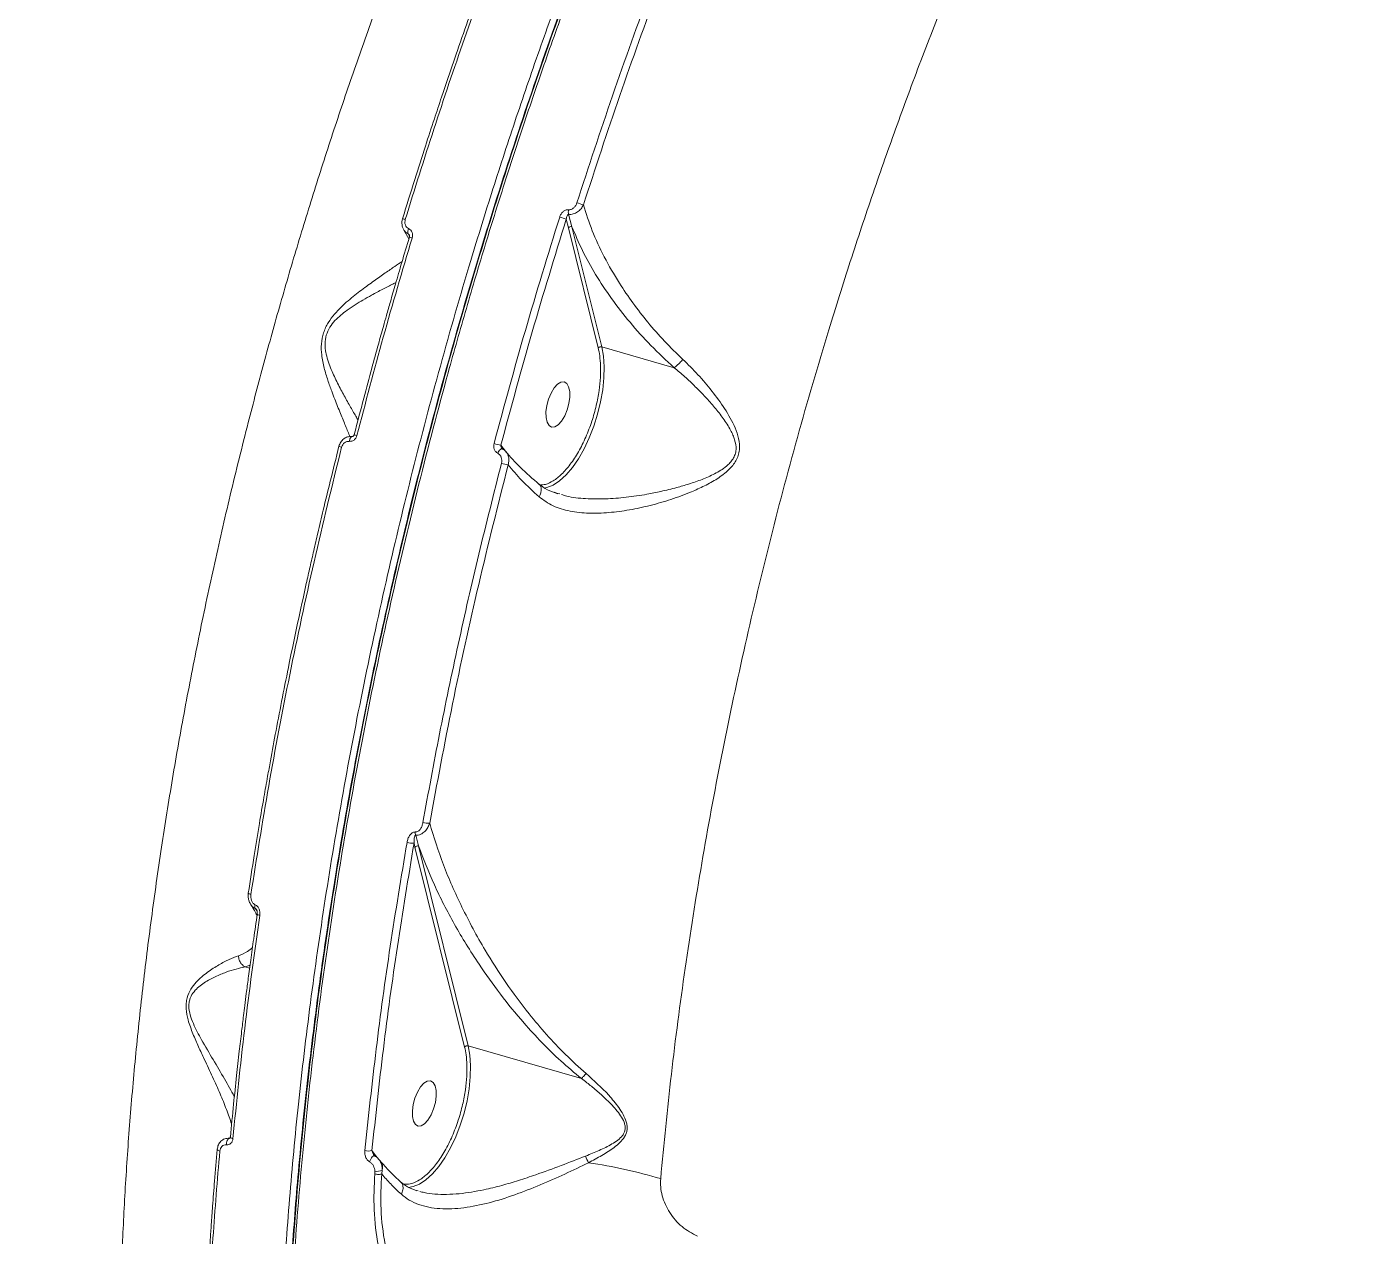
# Model space of a CAD drawing. Header units: millimetres. Extents: x -5609 to 5139, y -3980 to 3221.
# Drawn here: x 2479.6 to 2736.3, y 953.1 to 1185.4 of the extents above; entities that cross this region are included whole.
import ezdxf

# ---------------------------------------------------------------- set-up
doc = ezdxf.new("R2010")
doc.units = ezdxf.units.MM
doc.layers.add('DIKOM_ОБЪЕКТ', color=7, linetype='Continuous')
doc.layers.add('DIKOM_РАЗМЕР_ОБЪЕКТА', color=7, linetype='Continuous')

# ---------------------------------------------------------------- blocks, each defined once
blk = doc.blocks.new('A$Cc336a1e3')
at = {"color": 7, "linetype": 'Continuous', "lineweight": 15}
for p, q in [((5403.42, 2421.3), (5403.83, 2419.64)), ((5403.87, 2422.24), (5404.5, 2419.86)), ((5372.23, 2419.2), (5373.2, 2417.56)), ((5403.83, 2419.64), (5409.55, 2396.57)), ((5410.23, 2396.78), (5404.5, 2419.86)), ((5424.15, 2392.78), (5410.23, 2396.78)), ((5391.1, 2377.2), (5391.05, 2377.25)), ((5402.15, 2368.53), (5401.82, 2368.63)), ((5374.49, 2303.02), (5375.03, 2300.93)), ((5374.36, 2300.71), (5374.17, 2301.48)), ((5374.36, 2300.71), (5383.89, 2262.32)), ((5384.56, 2262.54), (5375.03, 2300.93)), ((5406.32, 2256.27), (5384.56, 2262.54)), ((5366.86, 2241.41), (5366.09, 2242.43)), ((5367.71, 2240.4), (5367.38, 2240.8)), ((5367.97, 2237.95), (5368.06, 2238.66)), ((5366.65, 2238.45), (5366.65, 2237.96)), ((5374.94, 2234.68), (5374.64, 2234.76))]:
    blk.add_line(p, q, dxfattribs=at)
at = {"color": 8, "linetype": 'Continuous', "lineweight": 15}
for p, q in [((5373.32, 2418.14), (5373.05, 2418.5)), ((5391.73, 2376.74), (5390.86, 2377.9)), ((5401.82, 2368.63), (5401.1, 2368.85)), ((5344.03, 2288.48), (5343.67, 2288.95)), ((5341.74, 2277.69), (5342.68, 2278.07)), ((5341.74, 2277.69), (5342.6, 2277.44)), ((5366.86, 2241.41), (5366.83, 2241.27))]:
    blk.add_line(p, q, dxfattribs=at)
at = {"color": 8, "linetype": 'Continuous', "lineweight": 15, "flags": 128}
for points in [[(5410.23, 2396.78), (5410.55, 2394.99), (5410.69, 2392.98), (5410.64, 2390.82), (5410.42, 2388.54), (5410.01, 2386.2), (5409.44, 2383.85), (5408.71, 2381.54), (5407.84, 2379.31), (5406.85, 2377.22), (5405.76, 2375.31), (5404.59, 2373.62), (5403.38, 2372.2), (5402.13, 2371.06), (5400.89, 2370.24), (5399.68, 2369.75), (5399.15, 2369.64)], [(5342.83, 2291.61), (5342.68, 2291.66), (5342.55, 2291.72), (5342.45, 2291.77), (5342.38, 2291.82), (5342.34, 2291.88), (5342.34, 2291.92), (5342.34, 2291.93)], [(5344.55, 2287.57), (5344.4, 2287.62), (5344.26, 2287.68), (5344.16, 2287.73), (5344.09, 2287.79), (5344.06, 2287.84), (5344.06, 2287.88)], [(5384.56, 2262.54), (5384.88, 2260.74), (5385.02, 2258.74), (5384.98, 2256.57), (5384.75, 2254.3), (5384.35, 2251.96), (5383.78, 2249.61), (5383.05, 2247.29), (5382.18, 2245.06), (5381.19, 2242.97), (5380.1, 2241.06), (5378.93, 2239.38), (5377.71, 2237.95), (5376.47, 2236.81), (5375.23, 2235.99), (5374.02, 2235.51), (5373.13, 2235.36)], [(5339.39, 2244.72), (5339.23, 2244.77), (5339.1, 2244.83), (5339, 2244.9), (5338.93, 2244.97), (5338.9, 2245.04), (5338.9, 2245.08)], [(5336.87, 2242.33), (5336.72, 2242.38), (5336.59, 2242.44), (5336.49, 2242.5), (5336.42, 2242.57), (5336.38, 2242.64), (5336.38, 2242.69)]]:
    blk.add_lwpolyline(points, dxfattribs=at)
at = {"color": 7, "linetype": 'Continuous', "lineweight": 15, "flags": 128}
for points in [[(5400.61, 2381.38), (5401.22, 2381.43), (5401.87, 2381.83), (5402.52, 2382.54), (5403.11, 2383.51), (5403.59, 2384.66), (5403.93, 2385.9), (5404.1, 2387.12), (5404.08, 2388.22), (5403.87, 2389.13), (5403.5, 2389.75), (5403, 2390.06), (5402.39, 2390), (5401.74, 2389.61), (5401.09, 2388.89), (5400.5, 2387.92), (5400.02, 2386.77), (5399.68, 2385.54), (5399.51, 2384.32), (5399.53, 2383.21), (5399.73, 2382.31), (5400.1, 2381.68), (5400.61, 2381.38)], [(5362.7, 2379.93), (5362.69, 2379.94), (5362.69, 2379.95)], [(5390.25, 2376.35), (5390.36, 2376.57), (5390.48, 2376.77), (5390.62, 2376.95), (5390.76, 2377.08), (5390.9, 2377.17), (5391.03, 2377.2), (5391.14, 2377.18), (5391.22, 2377.11)], [(5374.95, 2247.13), (5375.56, 2247.18), (5376.21, 2247.58), (5376.85, 2248.3), (5377.44, 2249.27), (5377.93, 2250.42), (5378.27, 2251.65), (5378.43, 2252.87), (5378.42, 2253.98), (5378.21, 2254.88), (5377.84, 2255.51), (5377.34, 2255.81), (5376.73, 2255.76), (5376.08, 2255.36), (5375.43, 2254.65), (5374.84, 2253.68), (5374.36, 2252.53), (5374.02, 2251.29), (5373.85, 2250.07), (5373.87, 2248.96), (5374.07, 2248.06), (5374.44, 2247.43), (5374.95, 2247.13)], [(5365.65, 2240.27), (5365.74, 2240.53), (5365.86, 2240.78), (5366.01, 2241.02), (5366.16, 2241.22), (5366.32, 2241.35), (5366.47, 2241.43), (5366.59, 2241.42), (5366.68, 2241.35)]]:
    blk.add_lwpolyline(points, dxfattribs=at)
at = {"color": 7, "linetype": 'Continuous', "lineweight": 15}
for centre, radius, start, end in [((5402.04, 2412.35), 12.58, 68.2859, 74.2467), ((5398.44, 2408.52), 13.71, 68.6875, 74.2977), ((5405.67, 2422.74), 1.86, 168.1127, 195.5676), ((5374.12, 2418.91), 1.14, 149.2819, 200.9826), ((5404.33, 2419.23), 0.645, 74.8094, 141.1115), ((5393.9, 2392.99), 15.4, 253.5941, 258.5948), ((5394.98, 2388.1), 14.24, 253.6794, 258.9423), ((5376.98, 2309.08), 3.78, 253.0507, 273.017), ((5375.93, 2303.51), 1.52, 175.9188, 198.706), ((5373.85, 2304.87), 3.41, 252.5422, 275.4746), ((5374.87, 2300.31), 0.644, 74.7928, 141.14), ((5344.53, 2289.3), 0.925, 158.2523, 201.8273), ((5365.41, 2244.57), 2.24, 252.1479, 287.7274), ((5414.57, 2243.93), 7.86, 198.9402, 209.0826), ((5366.94, 2241.36), 2.92, 264.2772, 292.5457), ((5393.07, 2141.42), 99.77, 73.4159, 81.5644)]:
    blk.add_arc(centre, radius, start, end, dxfattribs=at)
at = {"color": 8, "linetype": 'Continuous', "lineweight": 15}
for centre, radius, start, end in [((5372.62, 2414.16), 3.72, 71.4733, 79.8957), ((5363.82, 2382.38), 2.69, 245.2111, 256.6996), ((5360.57, 2379.14), 1.66, 240.2311, 259.1936), ((5366.25, 2239.2), 1.88, 343.2695, 39.7417)]:
    blk.add_arc(centre, radius, start, end, dxfattribs=at)
at = {"color": 7, "linetype": 'Continuous', "lineweight": 15}
for points, knots in [([(5674.5, 2755.17), (5673.82, 2755.31), (5672.3, 2755.62), (5670.02, 2755.99), (5667.79, 2756.3), (5665.92, 2756.51), (5664.33, 2756.66), (5661.16, 2756.9), (5656.43, 2757.05), (5650.04, 2756.82), (5642.13, 2756.03), (5632.41, 2754.22), (5621.17, 2750.93), (5610.12, 2746.61), (5599.3, 2741.4), (5588.4, 2735.17), (5577.44, 2727.95), (5566.46, 2719.75), (5555.48, 2710.59), (5544.52, 2700.49), (5533.6, 2689.47), (5522.77, 2677.57), (5512.04, 2664.82), (5501.47, 2651.27), (5491.05, 2636.93), (5480.83, 2621.85), (5470.82, 2606.06), (5461.05, 2589.6), (5451.55, 2572.51), (5442.35, 2554.85), (5433.46, 2536.67), (5424.92, 2518), (5416.74, 2498.9), (5408.94, 2479.4), (5401.54, 2459.56), (5394.57, 2439.43), (5388.04, 2419.09), (5381.97, 2398.57), (5376.37, 2377.93), (5371.27, 2357.21), (5366.66, 2336.46), (5362.56, 2315.74), (5359.07, 2295.57), (5356.15, 2276.01), (5353.78, 2257.07), (5352.23, 2241.84), (5351.26, 2230.23), (5350.69, 2222.38), (5350.31, 2216.33), (5350.06, 2211.76), (5349.87, 2208.1), (5349.67, 2203.53), (5349.46, 2198.01), (5349.27, 2191.57), (5349.2, 2186.99), (5349.16, 2184.55)], [0, 0, 0, 0, 0.005238, 0.01182, 0.017481, 0.022206, 0.026, 0.029399, 0.046017, 0.06109, 0.076162, 0.103073, 0.129982, 0.154446, 0.178954, 0.203436, 0.227894, 0.252351, 0.276808, 0.301263, 0.325724, 0.350237, 0.374695, 0.399147, 0.4236, 0.448051, 0.472503, 0.496981, 0.521474, 0.545925, 0.570375, 0.594825, 0.619274, 0.643726, 0.66823, 0.692693, 0.717142, 0.741591, 0.766041, 0.79049, 0.814953, 0.839457, 0.863909, 0.886729, 0.909549, 0.93237, 0.942412, 0.952388, 0.961556, 0.965042, 0.969571, 0.975332, 0.98233, 0.990564, 1, 1, 1, 1]), ([(5675.73, 2754.98), (5672.42, 2755.58), (5665.8, 2756.79), (5655.53, 2757.14), (5645.08, 2756.43), (5634.45, 2754.57), (5623.92, 2751.68), (5613.52, 2747.86), (5603.3, 2743.21), (5595.11, 2738.77), (5588.98, 2735.1), (5584.95, 2732.55), (5580.91, 2729.87), (5576.87, 2727.06), (5572.84, 2724.12), (5566.2, 2719.07), (5557, 2711.49), (5545.3, 2700.75), (5533.79, 2689.12), (5522.51, 2676.66), (5511.72, 2663.73), (5501.43, 2650.46), (5491.64, 2636.95), (5484.21, 2626.01), (5479, 2618), (5475.89, 2613.14), (5472.83, 2608.23), (5469.79, 2603.28), (5466.8, 2598.29), (5463.84, 2593.26), (5458.38, 2583.81), (5450.61, 2569.71), (5440.8, 2550.63), (5431.47, 2531.21), (5422.66, 2511.53), (5415.37, 2494.1), (5409.45, 2479.09), (5404.73, 2466.59), (5400.21, 2454.07), (5395.91, 2441.57), (5391.8, 2429.08), (5387.9, 2416.62), (5384.21, 2404.22), (5379.86, 2388.85), (5375.03, 2370.48), (5369.95, 2349.09), (5365.41, 2327.73), (5361.43, 2306.47), (5358.01, 2285.37), (5355.16, 2264.48), (5352.89, 2243.85), (5351.2, 2223.56), (5350.05, 2203.61), (5349.78, 2190.66), (5349.64, 2184.2)], [0, 0, 0, 0, 0.025552, 0.050983, 0.076294, 0.101484, 0.126553, 0.149842, 0.173026, 0.196104, 0.205143, 0.214165, 0.223171, 0.232161, 0.241135, 0.250092, 0.276443, 0.302491, 0.328238, 0.353682, 0.378823, 0.402016, 0.424946, 0.447612, 0.455186, 0.46273, 0.470244, 0.477729, 0.485183, 0.492607, 0.500002, 0.526531, 0.552719, 0.578564, 0.604068, 0.629229, 0.644782, 0.660202, 0.675488, 0.690641, 0.70566, 0.720545, 0.735296, 0.749914, 0.775113, 0.80027, 0.825385, 0.850457, 0.875486, 0.900474, 0.925419, 0.950322, 0.975182, 1, 1, 1, 1]), ([(5359.29, 2067.58), (5358.15, 2072.71), (5355.86, 2082.98), (5353.13, 2099.32), (5350.92, 2116.32), (5349.3, 2133.99), (5348.28, 2151.88), (5347.82, 2169.88), (5347.89, 2187.93), (5348.37, 2203.14), (5348.99, 2215.27), (5349.56, 2224.18), (5350.24, 2233.17), (5351.04, 2242.23), (5352.29, 2254.74), (5354.21, 2270.88), (5357.06, 2290.82), (5360.47, 2311.21), (5364.45, 2331.98), (5368.93, 2352.61), (5373.84, 2373.04), (5379.18, 2393.2), (5383.72, 2408.96), (5387.18, 2420.27), (5389.33, 2427.14), (5391.54, 2434.01), (5393.82, 2440.88), (5396.15, 2447.76), (5398.54, 2454.63), (5402.48, 2465.66), (5408.16, 2480.81), (5415.82, 2499.93), (5423.96, 2518.91), (5432.57, 2537.69), (5441.42, 2555.77), (5450.49, 2573.14), (5459.72, 2589.75), (5467.34, 2602.63), (5473.17, 2612.05), (5477.09, 2618.21), (5481.05, 2624.29), (5485.07, 2630.29), (5489.13, 2636.19), (5495.32, 2644.95), (5503.73, 2656.27), (5514.44, 2669.67), (5525.33, 2682.29), (5536.37, 2694.08), (5547.55, 2705), (5558.82, 2715), (5570.15, 2724.04), (5581.52, 2732.07), (5592.9, 2739.14), (5600.43, 2742.93), (5604.2, 2744.83)], [0, 0, 0, 0, 0.024819, 0.049681, 0.074585, 0.099531, 0.12452, 0.147882, 0.17128, 0.194715, 0.205777, 0.216847, 0.227925, 0.239011, 0.250106, 0.273561, 0.297359, 0.321499, 0.345981, 0.370806, 0.394284, 0.418061, 0.442135, 0.45031, 0.458518, 0.466761, 0.475037, 0.483347, 0.49169, 0.500068, 0.523695, 0.547624, 0.571855, 0.596389, 0.621225, 0.644678, 0.668395, 0.692375, 0.701869, 0.711403, 0.720978, 0.730593, 0.74025, 0.749946, 0.774408, 0.798991, 0.823695, 0.848519, 0.873464, 0.89853, 0.923716, 0.949023, 0.974451, 1, 1, 1, 1]), ([(5684.72, 2704.56), (5682, 2704.15), (5676.57, 2703.34), (5668.28, 2701.2), (5659.92, 2698.4), (5651.51, 2694.88), (5643.79, 2691.05), (5636.8, 2687.11), (5630.56, 2683.24), (5624.34, 2679.04), (5618.14, 2674.5), (5611.96, 2669.65), (5605.82, 2664.5), (5597.97, 2657.48), (5588.47, 2648.25), (5577.4, 2636.38), (5566.6, 2623.7), (5557.57, 2612.16), (5550.21, 2602.17), (5544.46, 2593.99), (5538.81, 2585.63), (5533.28, 2577.09), (5527.87, 2568.39), (5522.58, 2559.55), (5516.96, 2549.76), (5511.03, 2538.98), (5504.85, 2527.19), (5498.88, 2515.24), (5493.14, 2503.17), (5487.61, 2490.99), (5482.21, 2478.51), (5476.94, 2465.72), (5471.82, 2452.63), (5466.95, 2439.5), (5462.33, 2426.36), (5457.95, 2413.23), (5453.03, 2397.6), (5447.74, 2379.47), (5442.29, 2358.85), (5437.43, 2338.39), (5433.12, 2317.99), (5429.36, 2297.67), (5426.16, 2277.32), (5423.48, 2257.07), (5422.19, 2243.72), (5421.55, 2237.04)], [0, 0, 0, 0, 0.025182, 0.050257, 0.075225, 0.100087, 0.124843, 0.143028, 0.161119, 0.179116, 0.197019, 0.214827, 0.232542, 0.250163, 0.282871, 0.315161, 0.347035, 0.378492, 0.396282, 0.413936, 0.431454, 0.448835, 0.466081, 0.483191, 0.500164, 0.521591, 0.542805, 0.563807, 0.584596, 0.605174, 0.625539, 0.646847, 0.667953, 0.688858, 0.709563, 0.730066, 0.750369, 0.782153, 0.81358, 0.84465, 0.875361, 0.906467, 0.937368, 0.968702, 1, 1, 1, 1]), ([(5319.85, 2149.95), (5319.45, 2154.5), (5318.65, 2163.61), (5317.94, 2177.75), (5317.58, 2192.18), (5317.6, 2206.93), (5317.98, 2221.06), (5318.63, 2234.53), (5319.5, 2247.29), (5320.62, 2260.3), (5322.02, 2273.55), (5323.69, 2287.03), (5325.61, 2300.48), (5327.75, 2313.89), (5330.12, 2327.25), (5332.76, 2340.78), (5335.66, 2354.48), (5338.84, 2368.33), (5342.08, 2381.4), (5345.32, 2393.69), (5348.51, 2405.18), (5351.9, 2416.72), (5355.48, 2428.31), (5359.25, 2439.94), (5363.21, 2451.59), (5368.21, 2465.62), (5374.4, 2481.99), (5381.96, 2500.58), (5390.01, 2519.02), (5397.3, 2534.6), (5403.63, 2547.42), (5408.87, 2557.6), (5414.25, 2567.65), (5419.78, 2577.56), (5425.45, 2587.32), (5431.25, 2596.9), (5437.81, 2607.28), (5445.16, 2618.33), (5453.31, 2629.9), (5461.65, 2641.04), (5470.16, 2651.7), (5479.43, 2662.57), (5489.46, 2673.46), (5500.24, 2684.11), (5511.12, 2693.9), (5518.4, 2699.58), (5522.05, 2702.42)], [0, 0, 0, 0, 0.025201, 0.050426, 0.075478, 0.100439, 0.125533, 0.145965, 0.166556, 0.187307, 0.208217, 0.229287, 0.250516, 0.270801, 0.291287, 0.311974, 0.332861, 0.35395, 0.375239, 0.39266, 0.410236, 0.427968, 0.445856, 0.463899, 0.482097, 0.500451, 0.530196, 0.560356, 0.590931, 0.62192, 0.639817, 0.657849, 0.676017, 0.69432, 0.712759, 0.731334, 0.750044, 0.774713, 0.799566, 0.824602, 0.849822, 0.875227, 0.906171, 0.937281, 0.968557, 1, 1, 1, 1]), ([(5403.4, 2508.21), (5402.48, 2506.03), (5400.82, 2502.05), (5398.59, 2496.58), (5396.83, 2492.19), (5395.4, 2488.59), (5394.15, 2485.39), (5392.36, 2480.76), (5390.02, 2474.59), (5387.32, 2467.25), (5384.81, 2460.29), (5382.58, 2453.91), (5380.8, 2448.73), (5379.33, 2444.35), (5377.95, 2440.22), (5376.24, 2434.96), (5374.19, 2428.57), (5372.75, 2423.91), (5371.98, 2421.39)], [0, 0, 0, 0, 0.077815, 0.142451, 0.193965, 0.232962, 0.26915, 0.306015, 0.39498, 0.484287, 0.560061, 0.634692, 0.702744, 0.737052, 0.78376, 0.843142, 0.915239, 1, 1, 1, 1]), ([(5403.94, 2508.16), (5401.56, 2502.41), (5396.82, 2490.96), (5390.14, 2473.54), (5383.85, 2456.12), (5377.94, 2438.71), (5374.3, 2427.05), (5372.49, 2421.26)], [0, 0, 0, 0, 0.204931, 0.407397, 0.607397, 0.804931, 1, 1, 1, 1]), ([(5405.46, 2424.46), (5407.71, 2431.33), (5412.24, 2445.18), (5419.68, 2465.76), (5427.62, 2486.36), (5433.32, 2499.83), (5436.19, 2506.62)], [0, 0, 0, 0, 0.244482, 0.492644, 0.744484, 1, 1, 1, 1]), ([(5406.7, 2424.04), (5409, 2431.06), (5413.59, 2445.08), (5421.08, 2465.75), (5428.94, 2486.13), (5434.55, 2499.38), (5437.36, 2506.02)], [0, 0, 0, 0, 0.250351, 0.500002, 0.74965, 1, 1, 1, 1]), ([(5403.84, 2423.13), (5403.93, 2423.12), (5404.11, 2423.11), (5404.46, 2423.21), (5404.87, 2423.46), (5405.25, 2423.92), (5405.39, 2424.28), (5405.46, 2424.46)], [0, 0, 0, 0, 0.125799, 0.251314, 0.500977, 0.750942, 1, 1, 1, 1]), ([(5403.87, 2422.24), (5404.02, 2422.23), (5404.32, 2422.21), (5404.91, 2422.33), (5405.6, 2422.66), (5406.29, 2423.28), (5406.56, 2423.79), (5406.7, 2424.04)], [0, 0, 0, 0, 0.133329, 0.264975, 0.519007, 0.76311, 1, 1, 1, 1]), ([(5425.81, 2394.38), (5424.62, 2395.53), (5422.24, 2397.84), (5419.05, 2401.49), (5416.16, 2405.21), (5413.3, 2409.42), (5410.63, 2414.07), (5408.27, 2419.12), (5407.23, 2422.4), (5406.7, 2424.04)], [0, 0, 0, 0, 0.125172, 0.249621, 0.374163, 0.49979, 0.666416, 0.832534, 1, 1, 1, 1]), ([(5371.96, 2421.39), (5371.92, 2421.2), (5371.83, 2420.81), (5371.85, 2420.22), (5371.99, 2419.64), (5372.19, 2419.31), (5372.29, 2419.14)], [0, 0, 0, 0, 0.244691, 0.49216, 0.743516, 1, 1, 1, 1]), ([(5372.49, 2421.26), (5372.46, 2421.08), (5372.38, 2420.73), (5372.48, 2420.2), (5372.73, 2419.75), (5373, 2419.57), (5373.14, 2419.49)], [0, 0, 0, 0, 0.250628, 0.500656, 0.750414, 1, 1, 1, 1]), ([(5389.55, 2378.22), (5391.51, 2385.46), (5395.45, 2400.04), (5399.91, 2414.47), (5402.15, 2421.72)], [0, 0, 0, 0, 0.496958, 1, 1, 1, 1]), ([(5390.86, 2377.9), (5392.82, 2385.17), (5396.75, 2399.71), (5401.2, 2414.1), (5403.42, 2421.3)], [0, 0, 0, 0, 0.5, 1, 1, 1, 1]), ([(5402.15, 2421.72), (5402.23, 2421.91), (5402.38, 2422.29), (5402.77, 2422.77), (5403.19, 2423.04), (5403.57, 2423.14), (5403.75, 2423.13), (5403.84, 2423.13)], [0, 0, 0, 0, 0.249224, 0.499091, 0.748715, 0.874225, 1, 1, 1, 1]), ([(5403.42, 2421.3), (5403.45, 2421.52), (5403.49, 2421.84), (5403.66, 2422.13), (5403.78, 2422.23), (5403.84, 2422.24), (5403.87, 2422.24)], [0, 0, 0, 0, 0.574578, 0.814938, 0.914235, 1, 1, 1, 1]), ([(5373.14, 2419.49), (5373.28, 2419.4), (5373.56, 2419.22), (5373.81, 2418.76), (5373.91, 2418.23), (5373.84, 2417.87), (5373.8, 2417.68)], [0, 0, 0, 0, 0.249615, 0.499386, 0.749425, 1, 1, 1, 1]), ([(5373.21, 2418.37), (5373.23, 2418.34), (5373.27, 2418.27), (5373.31, 2418.14), (5373.31, 2417.98), (5373.28, 2417.87), (5373.27, 2417.82)], [0, 0, 0, 0, 0.225416, 0.466246, 0.724245, 1, 1, 1, 1]), ([(5404.5, 2419.86), (5405.14, 2418.34), (5406.41, 2415.32), (5408.99, 2410.7), (5412.03, 2406.07), (5415.58, 2401.49), (5419.58, 2397), (5422.62, 2394.19), (5424.15, 2392.78)], [0, 0, 0, 0, 0.166386, 0.332377, 0.499383, 0.666372, 0.832768, 1, 1, 1, 1]), ([(5373.28, 2417.82), (5372.79, 2416.2), (5371.89, 2413.21), (5370.68, 2409.08), (5369.7, 2405.7), (5368.93, 2402.99), (5368.16, 2400.28), (5367.22, 2396.91), (5365.96, 2392.31), (5364.4, 2386.52), (5363.3, 2382.26), (5362.7, 2379.93)], [0, 0, 0, 0, 0.12907, 0.238336, 0.327826, 0.397562, 0.452493, 0.542852, 0.664197, 0.816558, 1, 1, 1, 1]), ([(5373.8, 2417.68), (5371.92, 2411.35), (5368.19, 2398.76), (5364.86, 2386.06), (5363.2, 2379.76)], [0, 0, 0, 0, 0.5032, 1, 1, 1, 1]), ([(5409.55, 2396.57), (5409.59, 2396.61), (5409.67, 2396.69), (5409.85, 2396.78), (5410.05, 2396.82), (5410.17, 2396.79), (5410.23, 2396.78)], [0, 0, 0, 0, 0.250007, 0.500004, 0.750028, 1, 1, 1, 1]), ([(5398.19, 2367.97), (5399.05, 2367.35), (5400.77, 2366.11), (5404.1, 2365.15), (5407.73, 2364.77), (5411.59, 2364.9), (5415.56, 2365.43), (5419.56, 2366.3), (5423.55, 2367.45), (5427.03, 2368.73), (5430, 2370.06), (5432.46, 2371.42), (5434.57, 2372.97), (5435.89, 2374.57), (5436.48, 2375.91), (5436.77, 2377.36), (5436.59, 2379.19), (5435.66, 2381.88), (5433.91, 2384.95), (5431.44, 2388.32), (5428.75, 2391.49), (5426.79, 2393.41), (5425.81, 2394.38)], [0, 0, 0, 0, 0.061681, 0.122982, 0.184269, 0.245619, 0.307295, 0.368849, 0.431092, 0.493481, 0.535167, 0.577313, 0.620152, 0.652751, 0.66925, 0.685669, 0.718293, 0.750374, 0.813676, 0.875991, 0.937911, 1, 1, 1, 1]), ([(5424.15, 2392.77), (5424.23, 2392.83), (5424.4, 2392.96), (5424.77, 2393.27), (5425.26, 2393.75), (5425.62, 2394.16), (5425.81, 2394.38)], [0, 0, 0, 0, 0.168001, 0.394316, 0.676349, 1, 1, 1, 1]), ([(5424.15, 2392.77), (5424.15, 2392.77), (5424.15, 2392.77), (5424.15, 2392.77), (5424.15, 2392.77), (5424.15, 2392.78)], [0, 0, 0, 0, 0.2061, 0.439704, 1, 1, 1, 1]), ([(5362.69, 2379.95), (5362.67, 2379.88), (5362.62, 2379.76), (5362.51, 2379.63), (5362.37, 2379.56), (5362.28, 2379.56), (5362.23, 2379.56)], [0, 0, 0, 0, 0.265743, 0.519993, 0.764292, 1, 1, 1, 1]), ([(5359.76, 2377.69), (5359.2, 2375.46), (5358.17, 2371.37), (5356.82, 2365.81), (5355.77, 2361.36), (5354.93, 2357.72), (5354.19, 2354.51), (5353.15, 2349.86), (5351.8, 2343.69), (5350.28, 2336.4), (5348.9, 2329.53), (5347.7, 2323.28), (5346.76, 2318.22), (5345.99, 2313.96), (5345.28, 2309.96), (5344.41, 2304.89), (5343.4, 2298.73), (5342.71, 2294.28), (5342.34, 2291.88)], [0, 0, 0, 0, 0.077828, 0.142484, 0.194023, 0.233043, 0.269229, 0.306093, 0.395059, 0.48437, 0.560148, 0.63479, 0.702855, 0.737129, 0.783797, 0.843133, 0.91518, 1, 1, 1, 1]), ([(5360.26, 2377.51), (5358.46, 2370.18), (5354.87, 2355.61), (5350.25, 2333.91), (5346.17, 2312.58), (5343.94, 2298.57), (5342.83, 2291.61)], [0, 0, 0, 0, 0.255517, 0.507356, 0.755517, 1, 1, 1, 1]), ([(5362.23, 2379.56), (5361.96, 2379.56), (5361.41, 2379.56), (5360.65, 2379.15), (5360.04, 2378.52), (5359.85, 2377.97), (5359.75, 2377.7)], [0, 0, 0, 0, 0.253387, 0.50457, 0.753549, 1, 1, 1, 1]), ([(5361.74, 2378.64), (5361.57, 2378.64), (5361.25, 2378.64), (5360.81, 2378.4), (5360.44, 2378.02), (5360.32, 2377.68), (5360.26, 2377.51)], [0, 0, 0, 0, 0.249845, 0.499705, 0.749809, 1, 1, 1, 1]), ([(5363.2, 2379.76), (5363.14, 2379.59), (5363.02, 2379.25), (5362.66, 2378.87), (5362.22, 2378.63), (5361.9, 2378.64), (5361.74, 2378.64)], [0, 0, 0, 0, 0.250209, 0.500197, 0.750039, 1, 1, 1, 1]), ([(5361.74, 2378.64), (5361.76, 2378.76), (5361.79, 2378.96), (5361.88, 2379.19), (5361.96, 2379.34), (5362.05, 2379.46), (5362.18, 2379.56), (5362.27, 2379.56), (5362.33, 2379.57)], [0, 0, 0, 0, 0.238824, 0.367983, 0.499955, 0.631989, 0.761105, 1, 1, 1, 1]), ([(5390.25, 2376.35), (5390.11, 2376.45), (5389.83, 2376.63), (5389.57, 2377.12), (5389.46, 2377.66), (5389.52, 2378.03), (5389.55, 2378.22)], [0, 0, 0, 0, 0.249465, 0.499208, 0.749255, 1, 1, 1, 1]), ([(5390.98, 2374.43), (5391.01, 2374.62), (5391.07, 2375), (5390.96, 2375.57), (5390.69, 2376.06), (5390.4, 2376.26), (5390.25, 2376.35)], [0, 0, 0, 0, 0.250667, 0.50075, 0.750602, 1, 1, 1, 1]), ([(5391.89, 2376.59), (5391.77, 2376.71), (5391.55, 2376.96), (5391.25, 2377.11), (5391.1, 2377.2)], [0, 0, 0, 0, 0.491457, 1, 1, 1, 1]), ([(5398.24, 2370.37), (5396.97, 2371.46), (5394.44, 2373.66), (5392.68, 2375.68), (5391.8, 2376.69)], [0, 0, 0, 0, 0.500516, 1, 1, 1, 1]), ([(5375.88, 2305.46), (5376.92, 2311.12), (5379.01, 2322.49), (5382.62, 2339.68), (5386.56, 2357.02), (5389.5, 2368.61), (5390.98, 2374.43)], [0, 0, 0, 0, 0.246883, 0.495844, 0.746884, 1, 1, 1, 1]), ([(5377.18, 2305.3), (5378.61, 2312.93), (5381.45, 2328.19), (5386.48, 2351.18), (5390.32, 2366.47), (5392.25, 2374.12)], [0, 0, 0, 0, 0.333514, 0.666491, 1, 1, 1, 1]), ([(5392.25, 2374.12), (5393.07, 2373.13), (5394.73, 2371.14), (5397.04, 2369.03), (5398.19, 2367.97)], [0, 0, 0, 0, 0.500496, 1, 1, 1, 1]), ([(5401.81, 2368.57), (5401.11, 2368.81), (5399.72, 2369.27), (5398.7, 2370.05), (5398.19, 2370.44)], [0, 0, 0, 0, 0.503078, 1, 1, 1, 1]), ([(5374.41, 2303.62), (5374.52, 2303.62), (5374.72, 2303.62), (5375.09, 2303.81), (5375.44, 2304.21), (5375.73, 2304.8), (5375.83, 2305.24), (5375.88, 2305.46)], [0, 0, 0, 0, 0.125661, 0.251215, 0.501209, 0.750967, 1, 1, 1, 1]), ([(5372.83, 2301.62), (5372.88, 2301.86), (5372.99, 2302.33), (5373.3, 2302.97), (5373.69, 2303.4), (5374.08, 2303.61), (5374.3, 2303.61), (5374.41, 2303.62)], [0, 0, 0, 0, 0.24905, 0.49893, 0.748914, 0.874415, 1, 1, 1, 1]), ([(5374.17, 2301.48), (5374.17, 2301.81), (5374.17, 2302.28), (5374.27, 2302.77), (5374.37, 2302.95), (5374.43, 2303.01), (5374.47, 2303.02), (5374.49, 2303.02)], [0, 0, 0, 0, 0.571464, 0.823263, 0.924585, 0.96548, 1, 1, 1, 1]), ([(5374.49, 2303.02), (5374.66, 2303.01), (5374.99, 2303), (5375.62, 2303.21), (5376.27, 2303.69), (5376.85, 2304.44), (5377.07, 2305.02), (5377.18, 2305.3)], [0, 0, 0, 0, 0.144749, 0.282638, 0.53637, 0.772361, 1, 1, 1, 1]), ([(5407.23, 2257.25), (5405.88, 2258.45), (5403.19, 2260.84), (5399.58, 2264.7), (5395.69, 2269.32), (5391.7, 2274.74), (5387.32, 2281.6), (5383.26, 2289.16), (5379.65, 2297.35), (5378, 2302.65), (5377.18, 2305.3)], [0, 0, 0, 0, 0.082542, 0.165762, 0.248742, 0.373282, 0.498894, 0.666663, 0.83332, 1, 1, 1, 1]), ([(5364.73, 2242.43), (5365.42, 2248.92), (5366.81, 2261.91), (5369.52, 2281.67), (5371.72, 2294.97), (5372.83, 2301.62)], [0, 0, 0, 0, 0.33281, 0.666144, 1, 1, 1, 1]), ([(5366.09, 2242.43), (5366.79, 2248.91), (5368.18, 2261.88), (5370.88, 2281.6), (5373.08, 2294.85), (5374.17, 2301.48)], [0, 0, 0, 0, 0.333321, 0.666683, 1, 1, 1, 1]), ([(5375.03, 2300.93), (5375.99, 2298.45), (5377.92, 2293.49), (5381.84, 2285.87), (5386.13, 2278.85), (5390.66, 2272.5), (5394.74, 2267.48), (5398.68, 2263.19), (5402.32, 2259.61), (5404.99, 2257.38), (5406.32, 2256.27)], [0, 0, 0, 0, 0.166001, 0.332566, 0.499547, 0.624699, 0.749229, 0.832963, 0.916743, 1, 1, 1, 1]), ([(5342.34, 2291.92), (5342.32, 2291.73), (5342.28, 2291.36), (5342.35, 2290.78), (5342.51, 2290.19), (5342.72, 2289.85), (5342.82, 2289.67)], [0, 0, 0, 0, 0.239379, 0.483092, 0.735789, 1, 1, 1, 1]), ([(5342.83, 2291.61), (5342.82, 2291.42), (5342.79, 2291.04), (5342.92, 2290.46), (5343.16, 2290.03), (5343.43, 2289.77), (5343.59, 2289.68), (5343.67, 2289.64)], [0, 0, 0, 0, 0.250861, 0.500768, 0.749967, 0.875258, 1, 1, 1, 1]), ([(5344.06, 2287.84), (5343.83, 2286.27), (5343.4, 2283.32), (5342.83, 2279.22), (5342.36, 2275.71), (5341.98, 2272.8), (5341.68, 2270.41), (5341.38, 2267.99), (5341.03, 2265.07), (5340.58, 2261.23), (5340.06, 2256.56), (5339.48, 2251.06), (5339.1, 2247.13), (5338.9, 2245.03)], [0, 0, 0, 0, 0.108952, 0.204133, 0.285569, 0.353279, 0.407272, 0.452495, 0.522294, 0.611922, 0.721394, 0.850736, 1, 1, 1, 1]), ([(5344.55, 2287.57), (5343.53, 2280.32), (5341.51, 2265.91), (5340.09, 2251.75), (5339.39, 2244.72)], [0, 0, 0, 0, 0.50304, 1, 1, 1, 1]), ([(5342.75, 2289.75), (5343.11, 2289.2), (5343.65, 2288.4), (5343.93, 2287.75), (5344.02, 2287.54)], [0, 0, 0, 0, 0.679561, 1, 1, 1, 1]), ([(5343.67, 2289.64), (5343.75, 2289.59), (5343.92, 2289.5), (5344.2, 2289.22), (5344.45, 2288.78), (5344.6, 2288.17), (5344.57, 2287.77), (5344.55, 2287.57)], [0, 0, 0, 0, 0.124784, 0.250105, 0.499366, 0.749185, 1, 1, 1, 1]), ([(5343.96, 2288.63), (5343.98, 2288.59), (5344.03, 2288.49), (5344.08, 2288.24), (5344.07, 2288.02), (5344.06, 2287.88)], [0, 0, 0, 0, 0.164655, 0.426976, 1, 1, 1, 1]), ([(5340.43, 2279.86), (5340.47, 2279.58), (5340.55, 2279.04), (5340.92, 2278.39), (5341.33, 2277.95), (5341.61, 2277.77), (5341.73, 2277.69)], [0, 0, 0, 0, 0.323654, 0.605635, 0.831995, 1, 1, 1, 1]), ([(5341.74, 2277.69), (5341.74, 2277.69), (5341.73, 2277.69), (5341.73, 2277.69), (5341.73, 2277.69), (5341.73, 2277.69)], [0, 0, 0, 0, 0.576443, 0.795711, 1, 1, 1, 1]), ([(5383.89, 2262.32), (5383.93, 2262.36), (5384.01, 2262.45), (5384.19, 2262.53), (5384.38, 2262.57), (5384.5, 2262.55), (5384.56, 2262.54)], [0, 0, 0, 0, 0.250058, 0.500024, 0.750076, 1, 1, 1, 1]), ([(5406.33, 2256.27), (5406.45, 2256.4), (5406.71, 2256.65), (5407.05, 2257.05), (5407.23, 2257.25)], [0, 0, 0, 0, 0.499925, 1, 1, 1, 1]), ([(5407.71, 2240.11), (5408.56, 2240.56), (5410.27, 2241.47), (5412.28, 2242.73), (5413.73, 2243.93), (5414.51, 2244.83), (5414.95, 2245.69), (5415.13, 2246.42), (5415.13, 2247.2), (5414.9, 2248.21), (5414.36, 2249.4), (5413.24, 2251.13), (5410.96, 2253.87), (5408.72, 2255.9), (5407.23, 2257.25)], [0, 0, 0, 0, 0.1243, 0.249311, 0.312378, 0.375885, 0.408198, 0.440656, 0.473021, 0.505324, 0.56889, 0.631354, 0.755415, 1, 1, 1, 1]), ([(5406.33, 2256.27), (5406.32, 2256.27), (5406.32, 2256.27), (5406.32, 2256.27), (5406.32, 2256.27), (5406.32, 2256.27)], [0, 0, 0, 0, 0.197404, 0.426793, 1, 1, 1, 1]), ([(5406.33, 2256.27), (5406.68, 2256.01), (5407.32, 2255.52), (5408.28, 2254.76), (5409.2, 2253.99), (5410.08, 2253.22), (5411.01, 2252.36), (5411.97, 2251.42), (5412.97, 2250.32), (5413.87, 2249.16), (5414.47, 2248.11), (5414.73, 2247.2), (5414.75, 2246.52), (5414.57, 2245.89), (5414.12, 2245.15), (5413.32, 2244.41), (5411.82, 2243.44), (5409.76, 2242.44), (5408.02, 2241.74), (5407.14, 2241.38)], [0, 0, 0, 0, 0.056327, 0.102928, 0.15531, 0.207872, 0.252733, 0.316116, 0.378916, 0.441032, 0.502192, 0.532113, 0.561442, 0.590878, 0.620853, 0.68205, 0.744811, 0.871972, 1, 1, 1, 1]), ([(5338.67, 2244.79), (5338.52, 2244.8), (5338.23, 2244.8), (5337.66, 2244.66), (5337.05, 2244.27), (5336.54, 2243.56), (5336.43, 2242.98), (5336.38, 2242.69)], [0, 0, 0, 0, 0.131747, 0.262442, 0.516133, 0.761565, 1, 1, 1, 1]), ([(5339.39, 2244.72), (5339.36, 2244.55), (5339.3, 2244.21), (5339.02, 2243.81), (5338.62, 2243.55), (5338.31, 2243.54), (5338.15, 2243.54)], [0, 0, 0, 0, 0.25043, 0.500531, 0.750334, 1, 1, 1, 1]), ([(5338.9, 2245.08), (5338.89, 2245.02), (5338.87, 2244.9), (5338.82, 2244.82), (5338.76, 2244.77), (5338.7, 2244.79), (5338.67, 2244.79)], [0, 0, 0, 0, 0.293757, 0.563853, 0.800857, 1, 1, 1, 1]), ([(5336.38, 2242.63), (5336.21, 2240.61), (5335.89, 2236.97), (5335.51, 2232.17), (5335.24, 2228.45), (5335.03, 2225.36), (5334.66, 2219.57), (5334.27, 2212.3), (5333.92, 2203.79), (5333.76, 2198.41), (5333.66, 2194.48), (5333.61, 2191.51), (5333.55, 2187.77), (5333.51, 2183.25), (5333.51, 2179.99), (5333.52, 2178.23)], [0, 0, 0, 0, 0.091764, 0.16461, 0.218593, 0.261876, 0.306047, 0.484366, 0.598052, 0.702924, 0.737195, 0.783865, 0.843201, 0.915232, 1, 1, 1, 1]), ([(5336.87, 2242.33), (5336.4, 2236.75), (5335.48, 2225.63), (5334.6, 2209.32), (5334.05, 2193.37), (5334.02, 2183.02), (5334, 2177.87)], [0, 0, 0, 0, 0.253116, 0.504155, 0.753116, 1, 1, 1, 1]), ([(5338.15, 2243.54), (5337.98, 2243.54), (5337.65, 2243.53), (5337.25, 2243.26), (5336.96, 2242.85), (5336.9, 2242.5), (5336.87, 2242.33)], [0, 0, 0, 0, 0.249618, 0.499361, 0.749555, 1, 1, 1, 1]), ([(5365.65, 2240.27), (5365.57, 2240.32), (5365.4, 2240.42), (5365.11, 2240.73), (5364.86, 2241.21), (5364.7, 2241.83), (5364.72, 2242.23), (5364.73, 2242.43)], [0, 0, 0, 0, 0.124882, 0.250395, 0.499836, 0.749625, 1, 1, 1, 1]), ([(5366.68, 2241.35), (5366.66, 2241.36), (5366.63, 2241.38), (5366.56, 2241.44), (5366.44, 2241.58), (5366.23, 2241.93), (5366.15, 2242.22), (5366.09, 2242.43)], [0, 0, 0, 0, 0.038667, 0.081068, 0.180076, 0.423501, 1, 1, 1, 1]), ([(5366.56, 2241.43), (5366.56, 2241.44), (5366.55, 2241.44), (5366.53, 2241.47), (5366.5, 2241.5), (5366.45, 2241.57), (5366.41, 2241.63), (5366.39, 2241.66)], [0, 0, 0, 0, 0.226553, 0.337716, 0.45316, 0.706957, 1, 1, 1, 1]), ([(5367.38, 2240.8), (5367.27, 2240.92), (5367.03, 2241.18), (5366.72, 2241.35), (5366.56, 2241.43)], [0, 0, 0, 0, 0.477281, 1, 1, 1, 1]), ([(5366.65, 2238.45), (5366.63, 2238.63), (5366.58, 2238.99), (5366.39, 2239.51), (5366.13, 2239.89), (5365.88, 2240.14), (5365.73, 2240.23), (5365.65, 2240.27)], [0, 0, 0, 0, 0.250598, 0.500054, 0.7499, 0.875218, 1, 1, 1, 1]), ([(5371.66, 2236.36), (5370.91, 2237.05), (5369.42, 2238.45), (5368.27, 2239.76), (5367.7, 2240.41)], [0, 0, 0, 0, 0.498843, 1, 1, 1, 1]), ([(5371.74, 2234.04), (5372.23, 2233.65), (5373.21, 2232.86), (5375.01, 2232.05), (5376.99, 2231.51), (5379.84, 2231.15), (5383.72, 2231.33), (5388.6, 2232.33), (5393.55, 2233.89), (5398.42, 2235.81), (5403.18, 2237.93), (5406.19, 2239.38), (5407.71, 2240.11)], [0, 0, 0, 0, 0.062483, 0.125535, 0.188145, 0.25078, 0.375721, 0.500863, 0.625324, 0.750543, 0.874746, 1, 1, 1, 1]), ([(5389, 2188.11), (5387.23, 2189.65), (5383.7, 2192.73), (5379, 2198.18), (5374.89, 2204.12), (5371.49, 2210.52), (5368.89, 2217.22), (5367.18, 2224.11), (5366.31, 2231.1), (5366.53, 2235.67), (5366.65, 2237.96)], [0, 0, 0, 0, 0.124825, 0.249215, 0.374559, 0.498949, 0.624296, 0.749047, 0.873925, 1, 1, 1, 1]), ([(5367.97, 2237.95), (5367.89, 2237.93), (5367.72, 2237.88), (5367.36, 2237.85), (5366.98, 2237.88), (5366.75, 2237.94), (5366.65, 2237.96)], [0, 0, 0, 0, 0.241121, 0.50002, 0.758957, 1, 1, 1, 1]), ([(5389.9, 2189.16), (5388.17, 2190.67), (5384.71, 2193.68), (5380.1, 2199.02), (5376.06, 2204.83), (5372.73, 2211.09), (5370.18, 2217.65), (5368.49, 2224.4), (5367.64, 2231.23), (5367.86, 2235.7), (5367.97, 2237.95)], [0, 0, 0, 0, 0.124997, 0.249513, 0.374924, 0.499323, 0.62463, 0.749296, 0.874059, 1, 1, 1, 1]), ([(5367.97, 2237.95), (5368.52, 2237.31), (5369.62, 2236.04), (5371.04, 2234.7), (5371.74, 2234.04)], [0, 0, 0, 0, 0.501557, 1, 1, 1, 1]), ([(5374.7, 2234.72), (5374.08, 2234.95), (5372.84, 2235.4), (5371.95, 2236.13), (5371.51, 2236.49)], [0, 0, 0, 0, 0.505428, 1, 1, 1, 1]), ([(5421.55, 2237.04), (5421.53, 2236.5), (5421.49, 2235.42), (5421.93, 2233.16), (5423.17, 2230.41), (5425.58, 2227.61), (5427.61, 2226.53), (5428.63, 2225.98)], [0, 0, 0, 0, 0.118483, 0.23724, 0.481609, 0.737061, 1, 1, 1, 1])]:
    blk.add_open_spline(points, degree=3, knots=knots, dxfattribs=at)
at = {"color": 8, "linetype": 'Continuous', "lineweight": 15}
for points, knots in [([(5604.96, 2743.64), (5601.26, 2741.78), (5593.86, 2738.06), (5582.67, 2731.13), (5571.49, 2723.27), (5560.3, 2714.4), (5549.12, 2704.54), (5537.95, 2693.68), (5526.82, 2681.86), (5515.79, 2669.12), (5504.92, 2655.54), (5494.24, 2641.17), (5483.76, 2626.03), (5473.48, 2610.11), (5463.41, 2593.43), (5453.6, 2576.05), (5444.11, 2558.09), (5434.98, 2539.61), (5426.22, 2520.66), (5417.82, 2501.23), (5409.8, 2481.34), (5402.17, 2461.03), (5394.99, 2440.41), (5388.29, 2419.6), (5382.09, 2398.65), (5376.38, 2377.58), (5371.17, 2356.38), (5366.47, 2335.12), (5362.32, 2313.87), (5358.72, 2292.79), (5355.7, 2271.92), (5353.24, 2251.29), (5351.34, 2230.89), (5350.06, 2210.79), (5349.39, 2194.9), (5349.36, 2185.91), (5349.35, 2183.35)], [0, 0, 0, 0, 0.030139, 0.060139, 0.090026, 0.119841, 0.149646, 0.179567, 0.209648, 0.23971, 0.269661, 0.29949, 0.329288, 0.359159, 0.389162, 0.419253, 0.449281, 0.479128, 0.508938, 0.538771, 0.568692, 0.598763, 0.628841, 0.658777, 0.688636, 0.718479, 0.748369, 0.778453, 0.808524, 0.838491, 0.86834, 0.898135, 0.927984, 0.957974, 0.988046, 1, 1, 1, 1]), ([(5372.49, 2421.26), (5372.4, 2421.28), (5372.19, 2421.34), (5372, 2421.39), (5371.98, 2421.39), (5371.97, 2421.39)], [0, 0, 0, 0, 0.326959, 0.678417, 1, 1, 1, 1]), ([(5372.28, 2419.21), (5372.32, 2419.13), (5372.49, 2418.81), (5372.81, 2418.63), (5373.05, 2418.5)], [0, 0, 0, 0, 0.248778, 1, 1, 1, 1]), ([(5373.05, 2418.5), (5373.08, 2418.49), (5373.13, 2418.46), (5373.17, 2418.41), (5373.19, 2418.39)], [0, 0, 0, 0, 0.491195, 1, 1, 1, 1]), ([(5371.87, 2413.16), (5371.43, 2412.87), (5370.54, 2412.29), (5368.69, 2411.01), (5366.54, 2409.5), (5364.11, 2407.74), (5361.5, 2405.69), (5359.26, 2403.61), (5357.65, 2401.47), (5356.7, 2399.52), (5356.3, 2397.34), (5356.41, 2395.01), (5356.9, 2392.68), (5357.6, 2390.37), (5358.49, 2387.89), (5359.51, 2385.29), (5360.56, 2382.72), (5361.37, 2380.75), (5361.73, 2379.86), (5361.87, 2379.53)], [0, 0, 0, 0, 0.072068, 0.144335, 0.217396, 0.29045, 0.364357, 0.439127, 0.476778, 0.515179, 0.553627, 0.591781, 0.641885, 0.691426, 0.740327, 0.813447, 0.886367, 0.958459, 1, 1, 1, 1]), ([(5363.43, 2382.74), (5363.28, 2382.98), (5362.8, 2383.79), (5361.85, 2385.44), (5360.62, 2387.63), (5359.34, 2390.06), (5358.3, 2392.27), (5357.6, 2394.2), (5357.25, 2395.49), (5357.1, 2396.57), (5357.05, 2397.67), (5357.25, 2399.07), (5357.97, 2400.61), (5358.98, 2401.86), (5360.12, 2402.91), (5361.43, 2403.93), (5362.86, 2404.88), (5364.44, 2405.84), (5365.85, 2406.63), (5367.11, 2407.31), (5368.19, 2407.88), (5369.19, 2408.39), (5370.06, 2408.82), (5370.51, 2409.04), (5370.7, 2409.13)], [0, 0, 0, 0, 0.034316, 0.113242, 0.192764, 0.271715, 0.350373, 0.389635, 0.428179, 0.448017, 0.466133, 0.503131, 0.540207, 0.577971, 0.616512, 0.655783, 0.707766, 0.757531, 0.814297, 0.853914, 0.893619, 0.935614, 0.973112, 1, 1, 1, 1]), ([(5409.55, 2396.57), (5409.66, 2396.07), (5409.88, 2395.02), (5410.02, 2393.14), (5410, 2390.9), (5409.74, 2388.32), (5409.2, 2385.45), (5408.36, 2382.42), (5407.2, 2379.4), (5405.79, 2376.58), (5404.21, 2374.16), (5402.56, 2372.27), (5400.95, 2371.01), (5399.52, 2370.31), (5398.68, 2370.26), (5398.32, 2370.24)], [0, 0, 0, 0, 0.055388, 0.116614, 0.183917, 0.257286, 0.336352, 0.420305, 0.507861, 0.597339, 0.68682, 0.774378, 0.858331, 0.937398, 1, 1, 1, 1]), ([(5424.15, 2392.77), (5424.83, 2392.21), (5426.21, 2391.04), (5428.22, 2389.15), (5430.14, 2387.19), (5431.95, 2385.15), (5433.59, 2383.06), (5434.76, 2381.26), (5435.43, 2379.88), (5435.89, 2378.66), (5436.12, 2377.38), (5435.88, 2376.11), (5435.47, 2375.24), (5434.88, 2374.49), (5433.75, 2373.45), (5431.95, 2372.37), (5429.49, 2371.29), (5427.05, 2370.45), (5424.41, 2369.68), (5421.74, 2369.03), (5418.48, 2368.38), (5414.92, 2367.86), (5410.95, 2367.54), (5407.12, 2367.6), (5404.24, 2367.86), (5402.82, 2368.32), (5402.48, 2368.43)], [0, 0, 0, 0, 0.045918, 0.094414, 0.143046, 0.188411, 0.236072, 0.282164, 0.300119, 0.316659, 0.350044, 0.366408, 0.382841, 0.399603, 0.416028, 0.46302, 0.509372, 0.556801, 0.597869, 0.652338, 0.699777, 0.770016, 0.840101, 0.909564, 0.978271, 1, 1, 1, 1]), ([(5391.06, 2377.25), (5391.02, 2377.31), (5390.93, 2377.43), (5390.87, 2377.66), (5390.86, 2377.82), (5390.86, 2377.9)], [0, 0, 0, 0, 0.281622, 0.630614, 1, 1, 1, 1]), ([(5392.25, 2374.12), (5392.32, 2374.41), (5392.47, 2375.01), (5392.31, 2375.87), (5392.09, 2376.44), (5391.87, 2376.6), (5391.87, 2376.6)], [0, 0, 0, 0, 0.329929, 0.661273, 0.997792, 1, 1, 1, 1]), ([(5398.19, 2367.97), (5398.19, 2367.98), (5398.24, 2368.07), (5398.4, 2368.37), (5398.57, 2368.85), (5398.62, 2369.36), (5398.58, 2369.77), (5398.45, 2370.11), (5398.3, 2370.33), (5398.19, 2370.4), (5398.18, 2370.41)], [0, 0, 0, 0, 0.011332, 0.09262, 0.324077, 0.500397, 0.647869, 0.813196, 0.978894, 1, 1, 1, 1]), ([(5342.8, 2289.78), (5342.85, 2289.68), (5342.97, 2289.44), (5343.28, 2289.17), (5343.54, 2289.02), (5343.67, 2288.95)], [0, 0, 0, 0, 0.264363, 0.630766, 1, 1, 1, 1]), ([(5343.67, 2288.95), (5343.7, 2288.93), (5343.77, 2288.89), (5343.87, 2288.78), (5343.92, 2288.7), (5343.95, 2288.64)], [0, 0, 0, 0, 0.24982, 0.541387, 1, 1, 1, 1]), ([(5340.43, 2279.86), (5339.86, 2279.64), (5338.72, 2279.2), (5336.7, 2278.14), (5334.52, 2276.75), (5332.63, 2275.2), (5331.27, 2273.5), (5330.62, 2272.1), (5330.39, 2270.75), (5330.38, 2269.32), (5330.79, 2267.28), (5331.69, 2264.84), (5332.78, 2262.35), (5334.08, 2259.58), (5335.5, 2256.56), (5336.95, 2253.33), (5338.16, 2250.33), (5338.89, 2248.34), (5339.12, 2247.49), (5339.14, 2247.44)], [0, 0, 0, 0, 0.081319, 0.162796, 0.245356, 0.328848, 0.370831, 0.413734, 0.435502, 0.45712, 0.499954, 0.55652, 0.612141, 0.667255, 0.749852, 0.831752, 0.913227, 0.994735, 1, 1, 1, 1]), ([(5343.15, 2281.44), (5342.85, 2281.17), (5342.16, 2280.53), (5341.06, 2280.11), (5340.43, 2279.86)], [0, 0, 0, 0, 0.42346, 1, 1, 1, 1]), ([(5339.66, 2252.74), (5339.64, 2252.77), (5339.11, 2253.85), (5337.75, 2256.24), (5335.64, 2259.84), (5333.81, 2262.88), (5332.53, 2265.22), (5331.77, 2266.8), (5331.14, 2268.44), (5330.88, 2269.9), (5330.97, 2270.99), (5331.25, 2271.99), (5331.89, 2273.01), (5332.84, 2273.93), (5334.22, 2274.93), (5336.01, 2275.87), (5338.08, 2276.72), (5340.02, 2277.34), (5341.16, 2277.58), (5341.73, 2277.69)], [0, 0, 0, 0, 0.003889, 0.114904, 0.229778, 0.340155, 0.381948, 0.423582, 0.464364, 0.503871, 0.523365, 0.543043, 0.582972, 0.623559, 0.66506, 0.749004, 0.832882, 0.916383, 1, 1, 1, 1]), ([(5383.89, 2262.32), (5384, 2261.82), (5384.21, 2260.78), (5384.36, 2258.89), (5384.34, 2256.66), (5384.08, 2254.07), (5383.54, 2251.21), (5382.69, 2248.18), (5381.54, 2245.15), (5380.13, 2242.33), (5378.55, 2239.91), (5376.9, 2238.03), (5375.28, 2236.75), (5373.8, 2236.09), (5372.75, 2235.89), (5372.23, 2236.02), (5372.12, 2236.05)], [0, 0, 0, 0, 0.053697, 0.11305, 0.178298, 0.249427, 0.326078, 0.407468, 0.492353, 0.579098, 0.665847, 0.750732, 0.832118, 0.908771, 0.9799, 1, 1, 1, 1]), ([(5338.15, 2243.54), (5338.14, 2243.61), (5338.14, 2243.76), (5338.17, 2244), (5338.23, 2244.24), (5338.32, 2244.46), (5338.44, 2244.63), (5338.56, 2244.75), (5338.64, 2244.77), (5338.67, 2244.79)], [0, 0, 0, 0, 0.127878, 0.267655, 0.416781, 0.571012, 0.725232, 0.874329, 1, 1, 1, 1]), ([(5367.16, 2241.01), (5367.09, 2241.11), (5366.99, 2241.24), (5366.89, 2241.37), (5366.87, 2241.41), (5366.86, 2241.41)], [0, 0, 0, 0, 0.743297, 0.970774, 1, 1, 1, 1]), ([(5407.14, 2241.38), (5405.58, 2240.77), (5402.46, 2239.56), (5398.11, 2237.96), (5394.29, 2236.68), (5390.96, 2235.7), (5387.14, 2234.76), (5383.58, 2234.17), (5380.45, 2233.98), (5378.2, 2234.05), (5376.47, 2234.25), (5375.56, 2234.51), (5375.28, 2234.59)], [0, 0, 0, 0, 0.152252, 0.304095, 0.405446, 0.50236, 0.604721, 0.749273, 0.824834, 0.898074, 0.968638, 1, 1, 1, 1]), ([(5368.06, 2238.66), (5368.05, 2238.92), (5368.03, 2239.45), (5367.81, 2240.2), (5367.51, 2240.6), (5367.37, 2240.8)], [0, 0, 0, 0, 0.333485, 0.675133, 1, 1, 1, 1]), ([(5371.74, 2234.04), (5371.86, 2234.33), (5372.06, 2234.77), (5372.09, 2235.36), (5372.01, 2235.88), (5371.83, 2236.24), (5371.63, 2236.38), (5371.61, 2236.39)], [0, 0, 0, 0, 0.316099, 0.487577, 0.663136, 0.971909, 1, 1, 1, 1])]:
    blk.add_open_spline(points, degree=3, knots=knots, dxfattribs=at)

msp = doc.modelspace()

# ---------------------------------------------------------------- linework, layer by layer
at = {"layer": 'DIKOM_РАЗМЕР_ОБЪЕКТА'}
msp.add_circle((2594.5, 436), 1052.678, dxfattribs=at)

# ---------------------------------------------------------------- block references
at = {"layer": 'DIKOM_ОБЪЕКТ'}
msp.add_blockref('A$Cc336a1e3', (-2820.166, -1272.903), dxfattribs=at)

doc.saveas('drawing.dxf')
